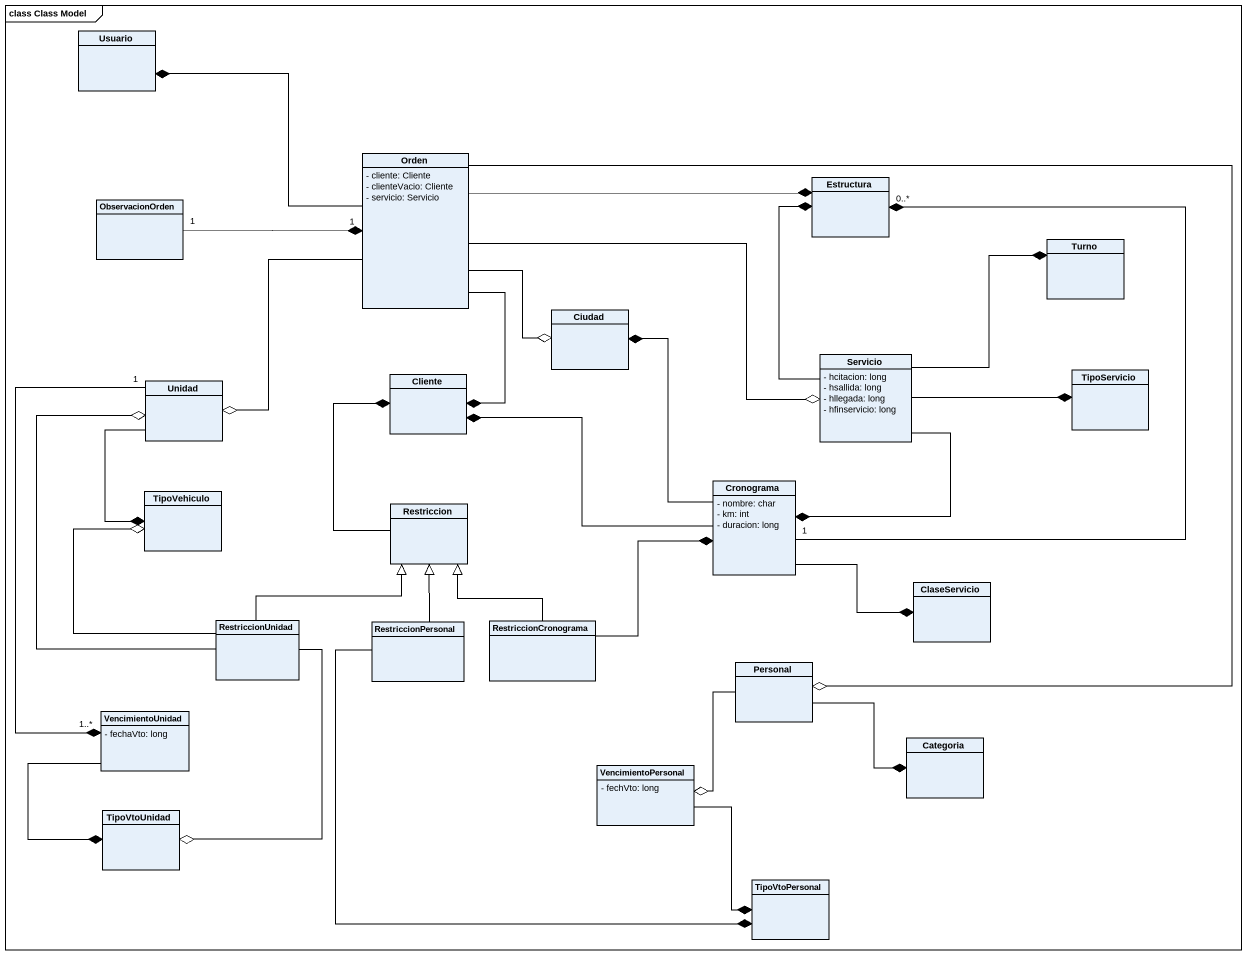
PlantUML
@startuml
mainframe class Class Model
hide circle
hide empty members
skinparam classAttributeIconSize 0
class Usuario
class Orden {
  - cliente: Cliente
  - clienteVacio: Cliente
  - servicio: Servicio
}
class ObservacionOrden
class Estructura
class Turno
class Ciudad
class Servicio {
  - hcitacion: long
  - hsallida: long
  - hllegada: long
  - hfinservicio: long
}
class Unidad
class Cliente
class TipoServicio
class TipoVehiculo
class Restriccion
class Cronograma {
  - nombre: char
  - km: int
  - duracion: long
}
class ClaseServicio
class RestriccionUnidad
class RestriccionPersonal
class RestriccionCronograma
class Personal
class VencimientoUnidad {
  - fechaVto: long
}
class Categoria
class VencimientoPersonal {
  - fechVto: long
}
class TipoVtoUnidad
class TipoVtoPersonal
Orden -left-* Usuario
Orden -right-* Estructura
Orden --o Ciudad
Orden -right-o Servicio
Orden --o Unidad
Orden --* Cliente
Orden --o Personal
ObservacionOrden "1" -right-* "1" Orden
Servicio -up-* Estructura
Servicio -right-* Turno
Servicio -right-* TipoServicio
Servicio --* Cronograma
Unidad --* TipoVehiculo
Unidad "1" --* "1..*" VencimientoUnidad
Restriccion -up-* Cliente
Cronograma "1" -up-* "0..*" Estructura
Cronograma -up-* Ciudad
Cronograma -left-* Cliente
Cronograma -right-* ClaseServicio
RestriccionUnidad -up-o Unidad
RestriccionUnidad -up-o TipoVehiculo
RestriccionUnidad -up-|> Restriccion
RestriccionUnidad --o TipoVtoUnidad
RestriccionPersonal -up-|> Restriccion
RestriccionPersonal --* TipoVtoPersonal
RestriccionCronograma -up-|> Restriccion
RestriccionCronograma -right-* Cronograma
Personal -right-* Categoria
Personal --o VencimientoPersonal
VencimientoUnidad --* TipoVtoUnidad
VencimientoPersonal --* TipoVtoPersonal
@enduml
